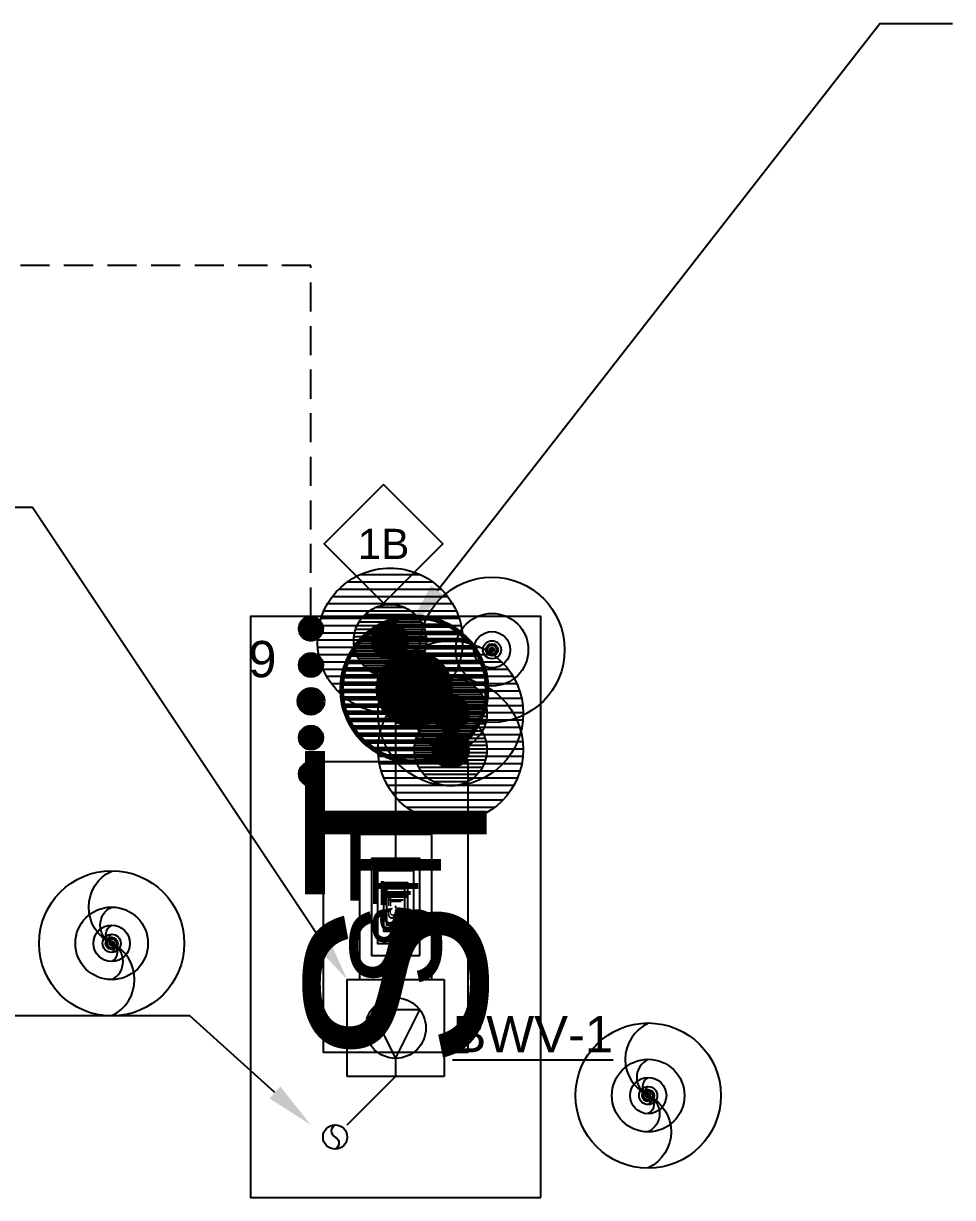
# Model space of a CAD drawing. Extents: x -3693 to 355, y -2748 to 2117.
# Drawn here: x -3083 to -2776, y 799.7 to 1187.7 of the extents above; entities that cross this region are included whole.
import ezdxf
from ezdxf.enums import TextEntityAlignment as Align

# ---------------------------------------------------------------- set-up
doc = ezdxf.new("R2010")
doc.units = 0
doc.header["$LTSCALE"] = 48
doc.header["$MEASUREMENT"] = 0
doc.linetypes.add('VENT', pattern=[0.3, 0.2, -0.1])
for name, color, linetype in [('G-ANNO-TEXT', 70, 'Continuous'), ('G-ANNO-TEXT @ 128', 70, 'Continuous'), ('P-HW-N', 1, 'Continuous'), ('P-HW-N @ 1 (1)', 1, 'Continuous'), ('P-HW-N @ 1 (2)', 1, 'Continuous'), ('P-HW-N @ 12', 1, 'Continuous'), ('P-HW-N @ 128', 1, 'Continuous'), ('P-HW-N @ 16', 1, 'Continuous'), ('P-HW-N @ 192', 1, 'Continuous'), ('P-HW-N @ 2', 1, 'Continuous'), ('P-HW-N @ 24', 1, 'Continuous'), ('P-HW-N @ 384', 1, 'Continuous'), ('P-HW-N @ 4', 1, 'Continuous'), ('P-HW-N @ 48', 1, 'Continuous'), ('P-HW-N @ 64', 1, 'Continuous'), ('P-HW-N @ 768', 1, 'Continuous'), ('P-HW-N @ 8', 1, 'Continuous'), ('P-HW-N @ 96', 1, 'Continuous'), ('P-HWC-N', 2, 'Continuous'), ('P-HWC-N @ 1 (1)', 2, 'Continuous'), ('P-HWC-N @ 1 (2)', 2, 'Continuous'), ('P-HWC-N @ 12', 2, 'Continuous'), ('P-HWC-N @ 128', 2, 'Continuous'), ('P-HWC-N @ 16', 2, 'Continuous'), ('P-HWC-N @ 192', 2, 'Continuous'), ('P-HWC-N @ 2', 2, 'Continuous'), ('P-HWC-N @ 24', 2, 'Continuous'), ('P-HWC-N @ 384', 2, 'Continuous'), ('P-HWC-N @ 4', 2, 'Continuous'), ('P-HWC-N @ 48', 2, 'Continuous'), ('P-HWC-N @ 64', 2, 'Continuous'), ('P-HWC-N @ 768', 2, 'Continuous'), ('P-HWC-N @ 8', 2, 'Continuous'), ('P-HWC-N @ 96', 2, 'Continuous'), ('P-SAN-N', 6, 'Continuous'), ('P-SAN-N @ 1 (1)', 6, 'Continuous'), ('P-SAN-N @ 1 (2)', 6, 'Continuous'), ('P-SAN-N @ 12', 6, 'Continuous'), ('P-SAN-N @ 128', 6, 'Continuous'), ('P-SAN-N @ 16', 6, 'Continuous'), ('P-SAN-N @ 192', 6, 'Continuous'), ('P-SAN-N @ 2', 6, 'Continuous'), ('P-SAN-N @ 24', 6, 'Continuous'), ('P-SAN-N @ 384', 6, 'Continuous'), ('P-SAN-N @ 4', 6, 'Continuous'), ('P-SAN-N @ 48', 6, 'Continuous'), ('P-SAN-N @ 64', 6, 'Continuous'), ('P-SAN-N @ 768', 6, 'Continuous'), ('P-SAN-N @ 8', 6, 'Continuous'), ('P-SAN-N @ 96', 6, 'Continuous'), ('P-SANV-N', 5, 'VENT'), ('P-SANV-N @ 1 (1)', 5, 'VENT'), ('P-SANV-N @ 1 (2)', 5, 'VENT'), ('P-SANV-N @ 12', 5, 'VENT'), ('P-SANV-N @ 128', 5, 'VENT'), ('P-SANV-N @ 16', 5, 'VENT'), ('P-SANV-N @ 192', 5, 'VENT'), ('P-SANV-N @ 2', 5, 'VENT'), ('P-SANV-N @ 24', 5, 'VENT'), ('P-SANV-N @ 384', 5, 'VENT'), ('P-SANV-N @ 4', 5, 'VENT'), ('P-SANV-N @ 48', 5, 'VENT'), ('P-SANV-N @ 64', 5, 'VENT'), ('P-SANV-N @ 768', 5, 'VENT'), ('P-SANV-N @ 8', 5, 'VENT'), ('P-SANV-N @ 96', 5, 'VENT'), ('P-STRM-N', 2, 'Continuous'), ('P-STRM-N @ 1 (1)', 2, 'Continuous'), ('P-STRM-N @ 1 (2)', 2, 'Continuous'), ('P-STRM-N @ 12', 2, 'Continuous'), ('P-STRM-N @ 128', 2, 'Continuous'), ('P-STRM-N @ 16', 2, 'Continuous'), ('P-STRM-N @ 192', 2, 'Continuous'), ('P-STRM-N @ 2', 2, 'Continuous'), ('P-STRM-N @ 24', 2, 'Continuous'), ('P-STRM-N @ 384', 2, 'Continuous'), ('P-STRM-N @ 4', 2, 'Continuous'), ('P-STRM-N @ 48', 2, 'Continuous'), ('P-STRM-N @ 64', 2, 'Continuous'), ('P-STRM-N @ 768', 2, 'Continuous'), ('P-STRM-N @ 8', 2, 'Continuous'), ('P-STRM-N @ 96', 2, 'Continuous')]:
    doc.layers.add(name, color=color, linetype=linetype)
for name, color, linetype, lineweight in [('P-CW-N', 4, 'Continuous', 60), ('P-CW-N @ 1 (1)', 4, 'Continuous', 60), ('P-CW-N @ 1 (2)', 4, 'Continuous', 60), ('P-CW-N @ 12', 4, 'Continuous', 60), ('P-CW-N @ 128', 4, 'Continuous', 60), ('P-CW-N @ 16', 4, 'Continuous', 60), ('P-CW-N @ 192', 4, 'Continuous', 60), ('P-CW-N @ 2', 4, 'Continuous', 60), ('P-CW-N @ 24', 4, 'Continuous', 60), ('P-CW-N @ 384', 4, 'Continuous', 60), ('P-CW-N @ 4', 4, 'Continuous', 60), ('P-CW-N @ 48', 4, 'Continuous', 60), ('P-CW-N @ 64', 4, 'Continuous', 60), ('P-CW-N @ 768', 4, 'Continuous', 60), ('P-CW-N @ 8', 4, 'Continuous', 60), ('P-CW-N @ 96', 4, 'Continuous', 60)]:
    doc.layers.add(name, color=color, linetype=linetype, lineweight=lineweight)
doc.layers.add('P-SAN-DFU', color=7, linetype='Continuous', plot=False)
doc.styles.add('Arial', font='arial.ttf')

# ---------------------------------------------------------------- blocks, each defined once
blk = doc.blocks.new('*U9')
blk.add_lwpolyline([(0, 0.03112, 0.634258), (0, 0, -0.634258), (0, -0.03112)], format="xyb")
blk.add_circle((0, 0), 0.03125)
blk = doc.blocks.new('*U830')
at = {"layer": 'P-STRM-N @ 1 (1)'}
blk.add_blockref('*U9', (-2876.56, 833.43), dxfattribs=at)
at = {"layer": 'P-STRM-N @ 1 (2)'}
blk.add_blockref('*U9', (-2876.56, 833.43), dxfattribs=at)
at = {"layer": 'P-STRM-N @ 12', "xscale": 12, "yscale": 12, "zscale": 12}
blk.add_blockref('*U9', (-2876.56, 833.43), dxfattribs=at)
at = {"layer": 'P-STRM-N @ 128', "xscale": 128, "yscale": 128, "zscale": 128}
blk.add_blockref('*U9', (-2980, 819.74), dxfattribs=at)
at = {"layer": 'P-STRM-N @ 16', "xscale": 16, "yscale": 16, "zscale": 16}
blk.add_blockref('*U9', (-2876.56, 833.43), dxfattribs=at)
at = {"layer": 'P-STRM-N @ 192', "xscale": 192, "yscale": 192, "zscale": 192}
blk.add_blockref('*U9', (-2876.56, 833.43), dxfattribs=at)
at = {"layer": 'P-STRM-N @ 2', "xscale": 2, "yscale": 2, "zscale": 2}
blk.add_blockref('*U9', (-2876.56, 833.43), dxfattribs=at)
at = {"layer": 'P-STRM-N @ 24', "xscale": 24, "yscale": 24, "zscale": 24}
blk.add_blockref('*U9', (-2876.56, 833.43), dxfattribs=at)
at = {"layer": 'P-STRM-N @ 384', "xscale": 384, "yscale": 384, "zscale": 384}
blk.add_blockref('*U9', (-2876.56, 833.43), dxfattribs=at)
at = {"layer": 'P-STRM-N @ 4', "xscale": 4, "yscale": 4, "zscale": 4}
blk.add_blockref('*U9', (-2876.56, 833.43), dxfattribs=at)
at = {"layer": 'P-STRM-N @ 48', "xscale": 48, "yscale": 48, "zscale": 48}
blk.add_blockref('*U9', (-2876.56, 833.43), dxfattribs=at)
at = {"layer": 'P-STRM-N @ 64', "xscale": 64, "yscale": 64, "zscale": 64}
blk.add_blockref('*U9', (-2876.56, 833.43), dxfattribs=at)
at = {"layer": 'P-STRM-N @ 768', "xscale": 768, "yscale": 768, "zscale": 768}
blk.add_blockref('*U9', (-2876.56, 833.43), dxfattribs=at)
at = {"layer": 'P-STRM-N @ 8', "xscale": 8, "yscale": 8, "zscale": 8}
blk.add_blockref('*U9', (-2876.56, 833.43), dxfattribs=at)
at = {"layer": 'P-STRM-N @ 96', "xscale": 96, "yscale": 96, "zscale": 96}
blk.add_blockref('*U9', (-2876.56, 833.43), dxfattribs=at)
blk = doc.blocks.new('*U15')
h = blk.add_hatch()
h.set_pattern_fill('ANSI31', color=256, scale=0.025, angle=135)
edge = h.paths.add_edge_path()
edge.add_arc((0, 0), 0.03125, 0, 360)
blk.add_circle((0, 0), 0.03125)
blk = doc.blocks.new('*U833')
at = {"layer": 'P-CW-N @ 1 (1)', "rotation": 180}
blk.add_blockref('*U15', (-2953.84, 967.74), dxfattribs=at)
at = {"layer": 'P-CW-N @ 1 (2)', "rotation": 180}
blk.add_blockref('*U15', (-2953.84, 967.74), dxfattribs=at)
at = {"layer": 'P-CW-N @ 12', "xscale": 12, "yscale": 12, "zscale": 12, "rotation": 180}
blk.add_blockref('*U15', (-2953.84, 967.74), dxfattribs=at)
at = {"layer": 'P-CW-N @ 128', "xscale": 128, "yscale": 128, "zscale": 128, "rotation": 180}
blk.add_blockref('*U15', (-2988, 963.74), dxfattribs=at)
at = {"layer": 'P-CW-N @ 16', "xscale": 16, "yscale": 16, "zscale": 16, "rotation": 180}
blk.add_blockref('*U15', (-2953.84, 967.74), dxfattribs=at)
at = {"layer": 'P-CW-N @ 192', "xscale": 192, "yscale": 192, "zscale": 192, "rotation": 180}
blk.add_blockref('*U15', (-2953.84, 967.74), dxfattribs=at)
at = {"layer": 'P-CW-N @ 2', "xscale": 2, "yscale": 2, "zscale": 2, "rotation": 180}
blk.add_blockref('*U15', (-2953.84, 967.74), dxfattribs=at)
at = {"layer": 'P-CW-N @ 24', "xscale": 24, "yscale": 24, "zscale": 24, "rotation": 180}
blk.add_blockref('*U15', (-2953.84, 967.74), dxfattribs=at)
at = {"layer": 'P-CW-N @ 384', "xscale": 384, "yscale": 384, "zscale": 384, "rotation": 180}
blk.add_blockref('*U15', (-2953.84, 967.74), dxfattribs=at)
at = {"layer": 'P-CW-N @ 4', "xscale": 4, "yscale": 4, "zscale": 4, "rotation": 180}
blk.add_blockref('*U15', (-2953.84, 967.74), dxfattribs=at)
at = {"layer": 'P-CW-N @ 48', "xscale": 48, "yscale": 48, "zscale": 48, "rotation": 180}
blk.add_blockref('*U15', (-2953.84, 967.74), dxfattribs=at)
at = {"layer": 'P-CW-N @ 64', "xscale": 64, "yscale": 64, "zscale": 64, "rotation": 180}
blk.add_blockref('*U15', (-2953.84, 967.74), dxfattribs=at)
at = {"layer": 'P-CW-N @ 768', "xscale": 768, "yscale": 768, "zscale": 768, "rotation": 180}
blk.add_blockref('*U15', (-2953.84, 967.74), dxfattribs=at)
at = {"layer": 'P-CW-N @ 8', "xscale": 8, "yscale": 8, "zscale": 8, "rotation": 180}
blk.add_blockref('*U15', (-2953.84, 967.74), dxfattribs=at)
at = {"layer": 'P-CW-N @ 96', "xscale": 96, "yscale": 96, "zscale": 96, "rotation": 180}
blk.add_blockref('*U15', (-2953.84, 967.74), dxfattribs=at)
blk = doc.blocks.new('*U834')
at = {"layer": 'P-HW-N @ 1 (1)', "rotation": 180}
blk.add_blockref('*U15', (-2941.84, 959.74), dxfattribs=at)
at = {"layer": 'P-HW-N @ 1 (2)', "rotation": 180}
blk.add_blockref('*U15', (-2941.84, 959.74), dxfattribs=at)
at = {"layer": 'P-HW-N @ 12', "xscale": 12, "yscale": 12, "zscale": 12, "rotation": 180}
blk.add_blockref('*U15', (-2941.84, 959.74), dxfattribs=at)
at = {"layer": 'P-HW-N @ 128', "xscale": 128, "yscale": 128, "zscale": 128, "rotation": 180}
blk.add_blockref('*U15', (-2988, 951.74), dxfattribs=at)
at = {"layer": 'P-HW-N @ 16', "xscale": 16, "yscale": 16, "zscale": 16, "rotation": 180}
blk.add_blockref('*U15', (-2941.84, 959.74), dxfattribs=at)
at = {"layer": 'P-HW-N @ 192', "xscale": 192, "yscale": 192, "zscale": 192, "rotation": 180}
blk.add_blockref('*U15', (-2941.84, 959.74), dxfattribs=at)
at = {"layer": 'P-HW-N @ 2', "xscale": 2, "yscale": 2, "zscale": 2, "rotation": 180}
blk.add_blockref('*U15', (-2941.84, 959.74), dxfattribs=at)
at = {"layer": 'P-HW-N @ 24', "xscale": 24, "yscale": 24, "zscale": 24, "rotation": 180}
blk.add_blockref('*U15', (-2941.84, 959.74), dxfattribs=at)
at = {"layer": 'P-HW-N @ 384', "xscale": 384, "yscale": 384, "zscale": 384, "rotation": 180}
blk.add_blockref('*U15', (-2941.84, 959.74), dxfattribs=at)
at = {"layer": 'P-HW-N @ 4', "xscale": 4, "yscale": 4, "zscale": 4, "rotation": 180}
blk.add_blockref('*U15', (-2941.84, 959.74), dxfattribs=at)
at = {"layer": 'P-HW-N @ 48', "xscale": 48, "yscale": 48, "zscale": 48, "rotation": 180}
blk.add_blockref('*U15', (-2941.84, 959.74), dxfattribs=at)
at = {"layer": 'P-HW-N @ 64', "xscale": 64, "yscale": 64, "zscale": 64, "rotation": 180}
blk.add_blockref('*U15', (-2941.84, 959.74), dxfattribs=at)
at = {"layer": 'P-HW-N @ 768', "xscale": 768, "yscale": 768, "zscale": 768, "rotation": 180}
blk.add_blockref('*U15', (-2941.84, 959.74), dxfattribs=at)
at = {"layer": 'P-HW-N @ 8', "xscale": 8, "yscale": 8, "zscale": 8, "rotation": 180}
blk.add_blockref('*U15', (-2941.84, 959.74), dxfattribs=at)
at = {"layer": 'P-HW-N @ 96', "xscale": 96, "yscale": 96, "zscale": 96, "rotation": 180}
blk.add_blockref('*U15', (-2941.84, 959.74), dxfattribs=at)
blk = doc.blocks.new('*U835')
at = {"layer": 'P-SAN-N @ 1 (1)', "rotation": 180}
blk.add_blockref('*U15', (-2953.84, 967.74), dxfattribs=at)
at = {"layer": 'P-SAN-N @ 1 (2)', "rotation": 180}
blk.add_blockref('*U15', (-2953.84, 967.74), dxfattribs=at)
at = {"layer": 'P-SAN-N @ 12', "xscale": 12, "yscale": 12, "zscale": 12, "rotation": 180}
blk.add_blockref('*U15', (-2953.84, 967.74), dxfattribs=at)
at = {"layer": 'P-SAN-N @ 128', "xscale": 128, "yscale": 128, "zscale": 128, "rotation": 180}
blk.add_blockref('*U15', (-2988, 975.74), dxfattribs=at)
at = {"layer": 'P-SAN-N @ 16', "xscale": 16, "yscale": 16, "zscale": 16, "rotation": 180}
blk.add_blockref('*U15', (-2953.84, 967.74), dxfattribs=at)
at = {"layer": 'P-SAN-N @ 192', "xscale": 192, "yscale": 192, "zscale": 192, "rotation": 180}
blk.add_blockref('*U15', (-2953.84, 967.74), dxfattribs=at)
at = {"layer": 'P-SAN-N @ 2', "xscale": 2, "yscale": 2, "zscale": 2, "rotation": 180}
blk.add_blockref('*U15', (-2953.84, 967.74), dxfattribs=at)
at = {"layer": 'P-SAN-N @ 24', "xscale": 24, "yscale": 24, "zscale": 24, "rotation": 180}
blk.add_blockref('*U15', (-2953.84, 967.74), dxfattribs=at)
at = {"layer": 'P-SAN-N @ 384', "xscale": 384, "yscale": 384, "zscale": 384, "rotation": 180}
blk.add_blockref('*U15', (-2953.84, 967.74), dxfattribs=at)
at = {"layer": 'P-SAN-N @ 4', "xscale": 4, "yscale": 4, "zscale": 4, "rotation": 180}
blk.add_blockref('*U15', (-2953.84, 967.74), dxfattribs=at)
at = {"layer": 'P-SAN-N @ 48', "xscale": 48, "yscale": 48, "zscale": 48, "rotation": 180}
blk.add_blockref('*U15', (-2953.84, 967.74), dxfattribs=at)
at = {"layer": 'P-SAN-N @ 64', "xscale": 64, "yscale": 64, "zscale": 64, "rotation": 180}
blk.add_blockref('*U15', (-2953.84, 967.74), dxfattribs=at)
at = {"layer": 'P-SAN-N @ 768', "xscale": 768, "yscale": 768, "zscale": 768, "rotation": 180}
blk.add_blockref('*U15', (-2953.84, 967.74), dxfattribs=at)
at = {"layer": 'P-SAN-N @ 8', "xscale": 8, "yscale": 8, "zscale": 8, "rotation": 180}
blk.add_blockref('*U15', (-2953.84, 967.74), dxfattribs=at)
at = {"layer": 'P-SAN-N @ 96', "xscale": 96, "yscale": 96, "zscale": 96, "rotation": 180}
blk.add_blockref('*U15', (-2953.84, 967.74), dxfattribs=at)
blk = doc.blocks.new('*U836')
at = {"layer": 'P-SANV-N @ 1 (1)', "rotation": 180}
blk.add_blockref('*U15', (-2961.84, 983.74), dxfattribs=at)
at = {"layer": 'P-SANV-N @ 1 (2)', "rotation": 180}
blk.add_blockref('*U15', (-2961.84, 983.74), dxfattribs=at)
at = {"layer": 'P-SANV-N @ 12', "xscale": 12, "yscale": 12, "zscale": 12, "rotation": 180}
blk.add_blockref('*U15', (-2961.84, 983.74), dxfattribs=at)
at = {"layer": 'P-SANV-N @ 128', "xscale": 128, "yscale": 128, "zscale": 128, "rotation": 180}
blk.add_blockref('*U15', (-2988, 987.74), dxfattribs=at)
at = {"layer": 'P-SANV-N @ 16', "xscale": 16, "yscale": 16, "zscale": 16, "rotation": 180}
blk.add_blockref('*U15', (-2961.84, 983.74), dxfattribs=at)
at = {"layer": 'P-SANV-N @ 192', "xscale": 192, "yscale": 192, "zscale": 192, "rotation": 180}
blk.add_blockref('*U15', (-2961.84, 983.74), dxfattribs=at)
at = {"layer": 'P-SANV-N @ 2', "xscale": 2, "yscale": 2, "zscale": 2, "rotation": 180}
blk.add_blockref('*U15', (-2961.84, 983.74), dxfattribs=at)
at = {"layer": 'P-SANV-N @ 24', "xscale": 24, "yscale": 24, "zscale": 24, "rotation": 180}
blk.add_blockref('*U15', (-2961.84, 983.74), dxfattribs=at)
at = {"layer": 'P-SANV-N @ 384', "xscale": 384, "yscale": 384, "zscale": 384, "rotation": 180}
blk.add_blockref('*U15', (-2961.84, 983.74), dxfattribs=at)
at = {"layer": 'P-SANV-N @ 4', "xscale": 4, "yscale": 4, "zscale": 4, "rotation": 180}
blk.add_blockref('*U15', (-2961.84, 983.74), dxfattribs=at)
at = {"layer": 'P-SANV-N @ 48', "xscale": 48, "yscale": 48, "zscale": 48, "rotation": 180}
blk.add_blockref('*U15', (-2961.84, 983.74), dxfattribs=at)
at = {"layer": 'P-SANV-N @ 64', "xscale": 64, "yscale": 64, "zscale": 64, "rotation": 180}
blk.add_blockref('*U15', (-2961.84, 983.74), dxfattribs=at)
at = {"layer": 'P-SANV-N @ 768', "xscale": 768, "yscale": 768, "zscale": 768, "rotation": 180}
blk.add_blockref('*U15', (-2961.84, 983.74), dxfattribs=at)
at = {"layer": 'P-SANV-N @ 8', "xscale": 8, "yscale": 8, "zscale": 8, "rotation": 180}
blk.add_blockref('*U15', (-2961.84, 983.74), dxfattribs=at)
at = {"layer": 'P-SANV-N @ 96', "xscale": 96, "yscale": 96, "zscale": 96, "rotation": 180}
blk.add_blockref('*U15', (-2961.84, 983.74), dxfattribs=at)
blk = doc.blocks.new('DIAMOND TAG')
blk.add_lwpolyline([(0, -0.1533), (0.1533, 0), (0, 0.1533), (-0.1533, 0)], close=True)
at = {"style": 'Arial'}
blk.add_attdef('XXX', text='', height=0.0781, dxfattribs=at).set_placement((0, 0), align=Align.MIDDLE)
blk = doc.blocks.new('*U12')
blk.add_circle((0, 0), 0.03125)
blk = doc.blocks.new('*U842')
at = {"layer": 'P-STRM-N @ 1 (1)'}
blk.add_blockref('*U12', (-2928.17, 980.77), dxfattribs=at)
at = {"layer": 'P-STRM-N @ 1 (2)'}
blk.add_blockref('*U12', (-2928.17, 980.77), dxfattribs=at)
at = {"layer": 'P-STRM-N @ 12', "xscale": 12, "yscale": 12, "zscale": 12}
blk.add_blockref('*U12', (-2928.17, 980.77), dxfattribs=at)
at = {"layer": 'P-STRM-N @ 128', "xscale": 128, "yscale": 128, "zscale": 128}
blk.add_blockref('*U12', (-2960, 983.74), dxfattribs=at)
at = {"layer": 'P-STRM-N @ 16', "xscale": 16, "yscale": 16, "zscale": 16}
blk.add_blockref('*U12', (-2928.17, 980.77), dxfattribs=at)
at = {"layer": 'P-STRM-N @ 192', "xscale": 192, "yscale": 192, "zscale": 192}
blk.add_blockref('*U12', (-2928.17, 980.77), dxfattribs=at)
at = {"layer": 'P-STRM-N @ 2', "xscale": 2, "yscale": 2, "zscale": 2}
blk.add_blockref('*U12', (-2928.17, 980.77), dxfattribs=at)
at = {"layer": 'P-STRM-N @ 24', "xscale": 24, "yscale": 24, "zscale": 24}
blk.add_blockref('*U12', (-2928.17, 980.77), dxfattribs=at)
at = {"layer": 'P-STRM-N @ 384', "xscale": 384, "yscale": 384, "zscale": 384}
blk.add_blockref('*U12', (-2928.17, 980.77), dxfattribs=at)
at = {"layer": 'P-STRM-N @ 4', "xscale": 4, "yscale": 4, "zscale": 4}
blk.add_blockref('*U12', (-2928.17, 980.77), dxfattribs=at)
at = {"layer": 'P-STRM-N @ 48', "xscale": 48, "yscale": 48, "zscale": 48}
blk.add_blockref('*U12', (-2928.17, 980.77), dxfattribs=at)
at = {"layer": 'P-STRM-N @ 64', "xscale": 64, "yscale": 64, "zscale": 64}
blk.add_blockref('*U12', (-2928.17, 980.77), dxfattribs=at)
at = {"layer": 'P-STRM-N @ 768', "xscale": 768, "yscale": 768, "zscale": 768}
blk.add_blockref('*U12', (-2928.17, 980.77), dxfattribs=at)
at = {"layer": 'P-STRM-N @ 8', "xscale": 8, "yscale": 8, "zscale": 8}
blk.add_blockref('*U12', (-2928.17, 980.77), dxfattribs=at)
at = {"layer": 'P-STRM-N @ 96', "xscale": 96, "yscale": 96, "zscale": 96}
blk.add_blockref('*U12', (-2928.17, 980.77), dxfattribs=at)
blk = doc.blocks.new('*U33')
at = {"layer": 'DEFPOINTS'}
blk.add_lwpolyline([(-0.125, -0.0625), (0.125, -0.0625), (0.125, 0.0625), (-0.125, 0.0625)], close=True, dxfattribs=at)
at = {"style": 'Arial'}
blk.add_text('ST', height=0.078125, dxfattribs=at).set_placement((0, 0), align=Align.MIDDLE)
blk = doc.blocks.new('*U845')
at = {"layer": 'P-STRM-N @ 1 (1)', "linetype": 'ByBlock', "lineweight": -2, "rotation": 90}
blk.add_blockref('*U33', (-2960, 895.74), dxfattribs=at)
at = {"layer": 'P-STRM-N @ 1 (2)', "linetype": 'ByBlock', "lineweight": -2, "rotation": 90}
blk.add_blockref('*U33', (-2960, 895.74), dxfattribs=at)
at = {"layer": 'P-STRM-N @ 128', "linetype": 'ByBlock', "lineweight": -2, "xscale": 128, "yscale": 128, "zscale": 128, "rotation": 90}
blk.add_blockref('*U33', (-2960, 895.74), dxfattribs=at)
at = {"layer": 'P-STRM-N @ 192', "linetype": 'ByBlock', "lineweight": -2, "xscale": 192, "yscale": 192, "zscale": 192, "rotation": 90}
blk.add_blockref('*U33', (-2960, 895.74), dxfattribs=at)
at = {"layer": 'P-STRM-N @ 384', "linetype": 'ByBlock', "lineweight": -2, "xscale": 384, "yscale": 384, "zscale": 384, "rotation": 90}
blk.add_blockref('*U33', (-2960, 895.74), dxfattribs=at)
at = {"layer": 'P-STRM-N @ 48', "linetype": 'ByBlock', "lineweight": -2, "xscale": 48, "yscale": 48, "zscale": 48, "rotation": 90}
blk.add_blockref('*U33', (-2960, 895.74), dxfattribs=at)
at = {"layer": 'P-STRM-N @ 64', "linetype": 'ByBlock', "lineweight": -2, "xscale": 64, "yscale": 64, "zscale": 64, "rotation": 90}
blk.add_blockref('*U33', (-2960, 895.74), dxfattribs=at)
at = {"layer": 'P-STRM-N @ 768', "linetype": 'ByBlock', "lineweight": -2, "xscale": 768, "yscale": 768, "zscale": 768, "rotation": 90}
blk.add_blockref('*U33', (-2960, 895.74), dxfattribs=at)
at = {"layer": 'P-STRM-N @ 96', "linetype": 'ByBlock', "lineweight": -2, "xscale": 96, "yscale": 96, "zscale": 96, "rotation": 90}
blk.add_blockref('*U33', (-2960, 895.74), dxfattribs=at)
blk = doc.blocks.new('*U26')
blk.add_lwpolyline([(0.078125, 0), (-0.046875, 0.0625), (-0.046875, -0.0625)], close=True)
blk.add_circle((0, 0), 0.078125)
blk = doc.blocks.new('*U860')
at = {"layer": 'P-HWC-N @ 1 (1)', "rotation": 180}
blk.add_blockref('*U15', (-2941.84, 947.74), dxfattribs=at)
at = {"layer": 'P-HWC-N @ 1 (2)', "rotation": 180}
blk.add_blockref('*U15', (-2941.84, 947.74), dxfattribs=at)
at = {"layer": 'P-HWC-N @ 12', "xscale": 12, "yscale": 12, "zscale": 12, "rotation": 180}
blk.add_blockref('*U15', (-2941.84, 947.74), dxfattribs=at)
at = {"layer": 'P-HWC-N @ 128', "xscale": 128, "yscale": 128, "zscale": 128, "rotation": 180}
blk.add_blockref('*U15', (-2988, 939.74), dxfattribs=at)
at = {"layer": 'P-HWC-N @ 16', "xscale": 16, "yscale": 16, "zscale": 16, "rotation": 180}
blk.add_blockref('*U15', (-2941.84, 947.74), dxfattribs=at)
at = {"layer": 'P-HWC-N @ 192', "xscale": 192, "yscale": 192, "zscale": 192, "rotation": 180}
blk.add_blockref('*U15', (-2941.84, 947.74), dxfattribs=at)
at = {"layer": 'P-HWC-N @ 2', "xscale": 2, "yscale": 2, "zscale": 2, "rotation": 180}
blk.add_blockref('*U15', (-2941.84, 947.74), dxfattribs=at)
at = {"layer": 'P-HWC-N @ 24', "xscale": 24, "yscale": 24, "zscale": 24, "rotation": 180}
blk.add_blockref('*U15', (-2941.84, 947.74), dxfattribs=at)
at = {"layer": 'P-HWC-N @ 384', "xscale": 384, "yscale": 384, "zscale": 384, "rotation": 180}
blk.add_blockref('*U15', (-2941.84, 947.74), dxfattribs=at)
at = {"layer": 'P-HWC-N @ 4', "xscale": 4, "yscale": 4, "zscale": 4, "rotation": 180}
blk.add_blockref('*U15', (-2941.84, 947.74), dxfattribs=at)
at = {"layer": 'P-HWC-N @ 48', "xscale": 48, "yscale": 48, "zscale": 48, "rotation": 180}
blk.add_blockref('*U15', (-2941.84, 947.74), dxfattribs=at)
at = {"layer": 'P-HWC-N @ 64', "xscale": 64, "yscale": 64, "zscale": 64, "rotation": 180}
blk.add_blockref('*U15', (-2941.84, 947.74), dxfattribs=at)
at = {"layer": 'P-HWC-N @ 768', "xscale": 768, "yscale": 768, "zscale": 768, "rotation": 180}
blk.add_blockref('*U15', (-2941.84, 947.74), dxfattribs=at)
at = {"layer": 'P-HWC-N @ 8', "xscale": 8, "yscale": 8, "zscale": 8, "rotation": 180}
blk.add_blockref('*U15', (-2941.84, 947.74), dxfattribs=at)
at = {"layer": 'P-HWC-N @ 96', "xscale": 96, "yscale": 96, "zscale": 96, "rotation": 180}
blk.add_blockref('*U15', (-2941.84, 947.74), dxfattribs=at)
blk = doc.blocks.new('*U861')
at = {"layer": 'P-HWC-N @ 1 (1)', "rotation": 180}
blk.add_blockref('*U9', (-3053.84, 883.74), dxfattribs=at)
at = {"layer": 'P-HWC-N @ 1 (2)', "rotation": 180}
blk.add_blockref('*U9', (-3053.84, 883.74), dxfattribs=at)
at = {"layer": 'P-HWC-N @ 12', "xscale": 12, "yscale": 12, "zscale": 12, "rotation": 180}
blk.add_blockref('*U9', (-3053.84, 883.74), dxfattribs=at)
at = {"layer": 'P-HWC-N @ 128', "xscale": 128, "yscale": 128, "zscale": 128, "rotation": 180}
blk.add_blockref('*U9', (-3100, 875.74), dxfattribs=at)
at = {"layer": 'P-HWC-N @ 16', "xscale": 16, "yscale": 16, "zscale": 16, "rotation": 180}
blk.add_blockref('*U9', (-3053.84, 883.74), dxfattribs=at)
at = {"layer": 'P-HWC-N @ 192', "xscale": 192, "yscale": 192, "zscale": 192, "rotation": 180}
blk.add_blockref('*U9', (-3053.84, 883.74), dxfattribs=at)
at = {"layer": 'P-HWC-N @ 2', "xscale": 2, "yscale": 2, "zscale": 2, "rotation": 180}
blk.add_blockref('*U9', (-3053.84, 883.74), dxfattribs=at)
at = {"layer": 'P-HWC-N @ 24', "xscale": 24, "yscale": 24, "zscale": 24, "rotation": 180}
blk.add_blockref('*U9', (-3053.84, 883.74), dxfattribs=at)
at = {"layer": 'P-HWC-N @ 384', "xscale": 384, "yscale": 384, "zscale": 384, "rotation": 180}
blk.add_blockref('*U9', (-3053.84, 883.74), dxfattribs=at)
at = {"layer": 'P-HWC-N @ 4', "xscale": 4, "yscale": 4, "zscale": 4, "rotation": 180}
blk.add_blockref('*U9', (-3053.84, 883.74), dxfattribs=at)
at = {"layer": 'P-HWC-N @ 48', "xscale": 48, "yscale": 48, "zscale": 48, "rotation": 180}
blk.add_blockref('*U9', (-3053.84, 883.74), dxfattribs=at)
at = {"layer": 'P-HWC-N @ 64', "xscale": 64, "yscale": 64, "zscale": 64, "rotation": 180}
blk.add_blockref('*U9', (-3053.84, 883.74), dxfattribs=at)
at = {"layer": 'P-HWC-N @ 768', "xscale": 768, "yscale": 768, "zscale": 768, "rotation": 180}
blk.add_blockref('*U9', (-3053.84, 883.74), dxfattribs=at)
at = {"layer": 'P-HWC-N @ 8', "xscale": 8, "yscale": 8, "zscale": 8, "rotation": 180}
blk.add_blockref('*U9', (-3053.84, 883.74), dxfattribs=at)
at = {"layer": 'P-HWC-N @ 96', "xscale": 96, "yscale": 96, "zscale": 96, "rotation": 180}
blk.add_blockref('*U9', (-3053.84, 883.74), dxfattribs=at)

msp = doc.modelspace()

# ---------------------------------------------------------------- linework, layer by layer
at = {"layer": 'G-ANNO-TEXT'}
for p, q in [((-2976, 871.74), (-2944, 871.74)), ((-2976, 839.74), (-2976, 871.74)), ((-2944, 871.74), (-2944, 839.74)), ((-2944, 839.74), (-2976, 839.74))]:
    msp.add_line(p, q, dxfattribs=at)
for points in [[(-2946.16, 1000.36), (-2800, 1187.74), (-2776, 1187.74)], [(-2984.88, 885.06), (-3080, 1027.74), (-3476, 1027.74)], [(-2999.89, 834.45), (-3028, 859.74), (-3476, 859.74)]]:
    msp.add_lwpolyline(points, dxfattribs=at)
for points in [[(-2944.06, 998.72), (-2956, 987.74), (-2948.26, 1002)], [(-2982.66, 886.53), (-2976, 871.74), (-2987.09, 883.58)], [(-2998.11, 836.43), (-2988, 823.74), (-3001.68, 832.46)]]:
    msp.add_solid(points, dxfattribs=at)
at = {"layer": 'P-SANV-N'}
for p, q in [((-2988, 1107.74), (-3100, 1107.74)), ((-2988, 991.74), (-2988, 1107.74))]:
    msp.add_line(p, q, dxfattribs=at)
at = {"layer": 'P-STRM-N'}
for p, q in [((-2960, 979.74), (-2960, 911.74)), ((-2960, 879.74), (-2960, 865.74)), ((-2960, 845.74), (-2960, 839.74)), ((-2976, 823.74), (-2960, 839.74))]:
    msp.add_line(p, q, dxfattribs=at)

# ---------------------------------------------------------------- block references
at = {"layer": 'G-ANNO-TEXT @ 128'}
ref = msp.add_blockref('DIAMOND TAG', (-2964, 1015.74), dxfattribs=dict(at, xscale=128, yscale=128, zscale=128, rotation=180))
ref.add_attrib('XXX', '1B', dxfattribs={"layer": '0', "height": 10, "style": 'Arial'}).set_placement((-2964, 1015.74), align=Align.MIDDLE)
at = {"layer": 'P-CW-N'}
msp.add_blockref('*U833', (0, 0), dxfattribs=at)
at = {"layer": 'P-HW-N'}
msp.add_blockref('*U834', (0, 0), dxfattribs=at)
at = {"layer": 'P-HWC-N'}
for name in ['*U860', '*U861']:
    msp.add_blockref(name, (0, 0), dxfattribs=at)
at = {"layer": 'P-SAN-N'}
msp.add_blockref('*U835', (0, 0), dxfattribs=at)
at = {"layer": 'P-SANV-N'}
msp.add_blockref('*U836', (0, 0), dxfattribs=at)
at = {"layer": 'P-STRM-N'}
for name in ['*U842', '*U845', '*U830']:
    msp.add_blockref(name, (0, 0), dxfattribs=at)
at = {"layer": 'P-STRM-N @ 128', "xscale": 128, "yscale": 128, "zscale": 128, "rotation": 270}
msp.add_blockref('*U26', (-2960, 855.74), dxfattribs=at)

# ---------------------------------------------------------------- texts
at = {"layer": 'G-ANNO-TEXT', "style": 'Arial'}
msp.add_text('%%UBWV-1', height=12, dxfattribs=at).set_placement((-2941.23, 847.69))
at = {"layer": 'P-SAN-DFU', "style": 'Arial'}
msp.add_text('9', height=12, dxfattribs=at).set_placement((-3008.7, 971.69))

doc.saveas('drawing.dxf')
